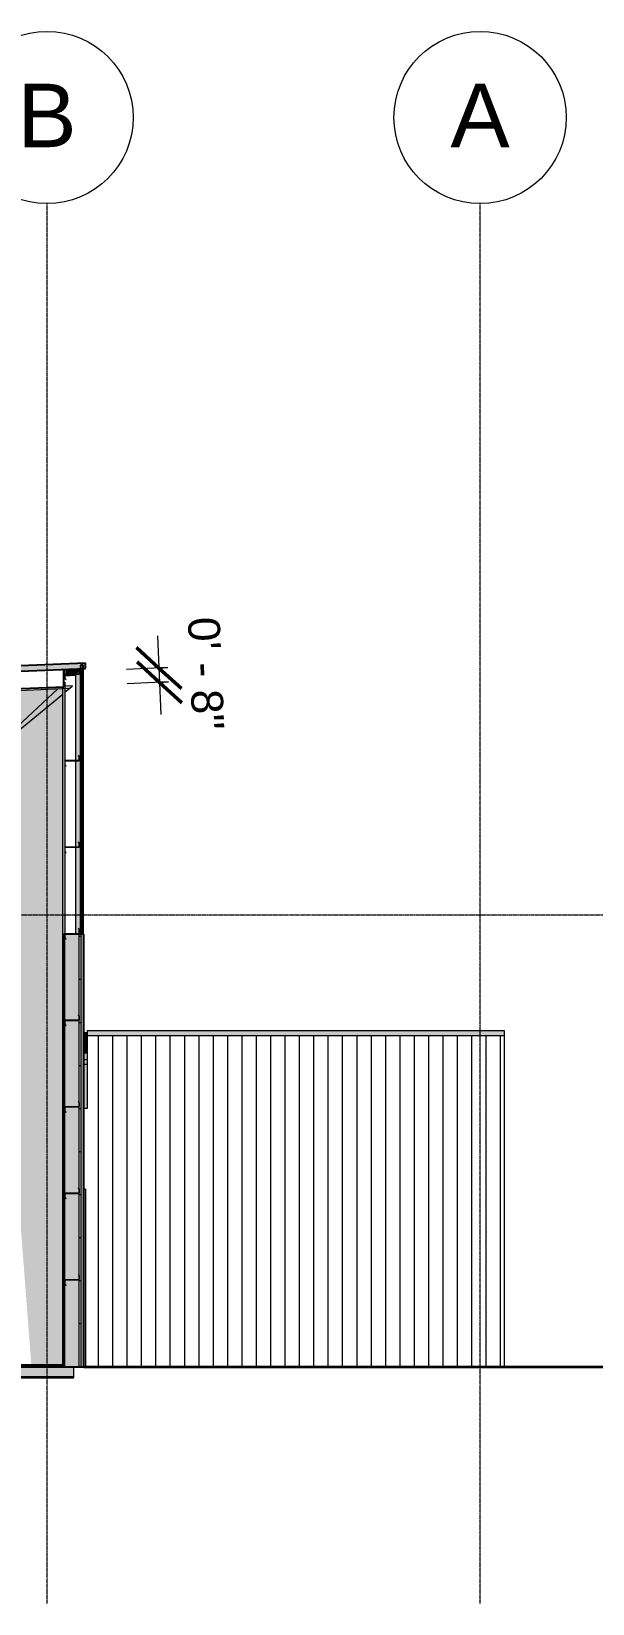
# Model space of a CAD drawing. Header units: inches. Extents: x -27425 to 3657, y -265 to 853.
# Drawn here: x 2818 to 3131, y -132 to 745 of the extents above; entities that cross this region are included whole.
import ezdxf

# ---------------------------------------------------------------- set-up
doc = ezdxf.new("R2010")
doc.units = ezdxf.units.IN
doc.header["$MEASUREMENT"] = 0
doc.linetypes.add('Grid Line 1_2_', pattern=[0.875, 0.5, -0.125, 0.125, -0.125])
for name, color, linetype, lineweight in [('A-ANNO-DIMS', 211, 'Continuous', 9), ('A-ANNO-DIMS-192', 211, 'Continuous', 9), ('A-CLNG', 13, 'Continuous', 9), ('A-DOOR', 31, 'Continuous', 9), ('A-DOOR-FRAM', 31, 'Continuous', 9), ('A-FLOR', 192, 'Continuous', 9), ('A-FLOR-LEVL', 51, 'Continuous', 9), ('A-GLAZ-CWMG', 51, 'Continuous', 9), ('A-ROOF', 132, 'Continuous', 9), ('A-WALL', 113, 'Continuous', 9), ('A-WALL-PATT', 111, 'Continuous', 25), ('C-BLDG-PADS', 91, 'Continuous', 9), ('C-TOPO', 7, 'Continuous', 9), ('I-WALL', 2, 'Continuous', 9), ('L-SITE-WALL', 31, 'Continuous', 9), ('S-BEAM', 12, 'Continuous', 9), ('S-COLS', 52, 'Continuous', 9), ('S-GRID', 1, 'Continuous', 9), ('S-GRID-IDEN', 1, 'Continuous', 9)]:
    doc.layers.add(name, color=color, linetype=linetype, lineweight=lineweight)
doc.styles.add('Arial_1', font='arial.ttf', dxfattribs={"height": 35.407186})
doc.styles.add('Arial_2', font='arial.ttf', dxfattribs={"height": 17.703593})
doc.dimstyles.new('Linear_-_3_32__Arial', dxfattribs={"dimscale": 12, "dimtxt": 18, "dimasz": 2, "dimexe": 1.5, "dimexo": 1, "dimgap": 1, "dimtad": 1, "dimdec": 0, "dimzin": 1, "dimdsep": 46, "dimlunit": 4, "dimtxsty": 'Arial_2', "dimblk1": 'OBLIQUE', "dimblk2": 'OBLIQUE', "dimsah": 1, "dimcen": 0.09, "dimdle": 1.5, "dimazin": 0, "dimtfac": 1, "dimtdec": 4, "dimtix": 1, "dimtmove": 0, "dimatfit": 3, "dimfxl": 1, "dimtvp": 1, "dimtfill": 1, "dimfrac": 2, "dimtolj": 1, "dimtzin": 0, "dimarcsym": 2})
pattern_1 = [(45, (-21599.14, 72.082), (-19.007, 19.007), []), (45, (-21599.14, 100.882), (-19.007, 19.007), [])]
pattern_2 = [(90, (-21144.428, 0), (-8, 5e-16), [])]

# ---------------------------------------------------------------- blocks, each defined once
blk = doc.blocks.new('Family7 - Family7-772884-Section 16')
at = {"layer": 'S-BEAM'}
blk.add_hatch(color=256, dxfattribs=at).paths.add_polyline_path([(-22358.93, 327.21), (-21131.15, 378.36), (-21129.55, 379.68), (-21134.43, 379.48), (-21134.43, 379.23), (-22359.3, 328.19), (-22359.3, 328.44), (-22360.24, 328.4), (-22359.3, 327.54)], flags=0)
h = blk.add_hatch(color=256, dxfattribs=at)
h.paths.add_polyline_path([(-21747.06, 281.89), (-21175.78, 341.72), (-21135.05, 375.16), (-21135.05, 378.2), (-22358.8, 327.2), (-22358.8, 327.08), (-22322.77, 293.93), (-22319.85, 293.93), (-22319.69, 296.14), (-22318.51, 295.18), (-22318.61, 293.84), (-21755.75, 282.07)], flags=0)
h.paths.add_polyline_path([(-21133.8, 376.19), (-21131.15, 378.36), (-21133.8, 378.25), (-21133.8, 377.95)], flags=0)
for p, q in [((-22358.93, 327.21), (-21131.15, 378.36)), ((-21129.55, 379.68), (-21134.43, 379.48)), ((-21133.8, 376.19), (-21131.15, 378.36)), ((-21131.15, 378.36), (-21129.55, 379.68)), ((-21175.78, 341.72), (-21135.05, 375.16))]:
    blk.add_line(p, q, dxfattribs=at)
blk = doc.blocks.new('Girt_Z - 8_D-904119-Section 16')
at = {"layer": 'S-BEAM', "lineweight": 15}
for p, q in [((-21133.8, 96.62), (-21133.8, 94.25)), ((-21133.69, 94.3), (-21133.69, 96.62)), ((-21125.99, 96.8), (-21133.62, 96.8)), ((-21133.62, 96.7), (-21125.99, 96.7)), ((-21126.38, 99.73), (-21126.45, 99.65)), ((-21126.45, 99.65), (-21125.91, 99.2)), ((-21125.8, 99.25), (-21126.38, 99.73)), ((-21125.91, 99.2), (-21125.91, 96.88)), ((-21125.8, 96.88), (-21125.8, 99.25)), ((-21133.8, 94.25), (-21133.23, 93.77)), ((-21133.16, 93.85), (-21133.69, 94.3)), ((-21133.23, 93.77), (-21133.16, 93.85))]:
    blk.add_line(p, q, dxfattribs=at)
for centre, radius, start, end in [((-21133.62, 96.62), 0.188, 90, 180), ((-21133.62, 96.62), 0.0782, 90, 177.87728), ((-21125.99, 96.88), 0.188, 270, 0), ((-21125.99, 96.88), 0.0782, 270, 356.95764)]:
    blk.add_arc(centre, radius, start, end, dxfattribs=at)
blk = doc.blocks.new('Girt_Z - 8_D-936192-Section 16')
at = {"layer": 'S-BEAM'}
h = blk.add_hatch(dxfattribs=at)
h.set_pattern_fill('FP_22', color=256, style=0, pattern_type=2)
h.set_pattern_definition(pattern_1)
h.paths.add_polyline_path([(-21133.23, 45.52), (-21133.16, 45.6), (-21133.69, 46.05), (-21133.69, 48.37), (-21133.8, 48.37), (-21133.8, 46)], flags=0)
h.paths.add_polyline_path([(-21125.99, 48.45), (-21125.99, 48.55), (-21133.62, 48.55), (-21133.62, 48.45)], flags=0)
h.paths.add_polyline_path([(-21125.91, 48.63), (-21125.8, 48.63), (-21125.8, 51), (-21126.38, 51.48), (-21126.45, 51.4), (-21125.91, 50.95)], flags=0)
at = {"layer": 'S-BEAM', "lineweight": 15}
for p, q in [((-21133.8, 48.37), (-21133.8, 46)), ((-21133.8, 46), (-21133.23, 45.52)), ((-21133.69, 46.05), (-21133.69, 48.37)), ((-21133.16, 45.6), (-21133.69, 46.05)), ((-21125.99, 48.55), (-21133.62, 48.55)), ((-21133.62, 48.45), (-21125.99, 48.45)), ((-21133.23, 45.52), (-21133.16, 45.6)), ((-21126.38, 51.48), (-21126.45, 51.4)), ((-21126.45, 51.4), (-21125.91, 50.95)), ((-21125.8, 51), (-21126.38, 51.48)), ((-21125.91, 50.95), (-21125.91, 48.63)), ((-21125.8, 48.63), (-21125.8, 51))]:
    blk.add_line(p, q, dxfattribs=at)
for centre, radius, start, end in [((-21133.62, 48.37), 0.188, 90, 180), ((-21133.62, 48.37), 0.0782, 90, 177.87728), ((-21125.99, 48.63), 0.188, 270, 0), ((-21125.99, 48.63), 0.0782, 270, 356.95764)]:
    blk.add_arc(centre, radius, start, end, dxfattribs=at)
blk = doc.blocks.new('Girt_Z - 8_D-904124-Section 16')
at = {"layer": 'S-BEAM', "lineweight": 15}
for p, q in [((-21133.8, 144.87), (-21133.8, 142.5)), ((-21133.8, 142.5), (-21133.23, 142.02)), ((-21133.69, 142.55), (-21133.69, 144.87)), ((-21133.16, 142.1), (-21133.69, 142.55)), ((-21125.99, 145.05), (-21133.62, 145.05)), ((-21133.62, 144.95), (-21125.99, 144.95)), ((-21133.23, 142.02), (-21133.16, 142.1)), ((-21126.38, 147.98), (-21126.45, 147.9)), ((-21126.45, 147.9), (-21125.91, 147.45)), ((-21125.8, 147.5), (-21126.38, 147.98)), ((-21125.91, 147.45), (-21125.91, 145.13)), ((-21125.8, 145.13), (-21125.8, 147.5))]:
    blk.add_line(p, q, dxfattribs=at)
for centre, radius, start, end in [((-21133.62, 144.87), 0.188, 90, 180), ((-21133.62, 144.87), 0.0782, 90, 177.87728), ((-21125.99, 145.13), 0.188, 270, 0), ((-21125.99, 145.13), 0.0782, 270, 356.95764)]:
    blk.add_arc(centre, radius, start, end, dxfattribs=at)
blk = doc.blocks.new('Girt_Z - 8_D-V131-Section 16')
at = {"layer": 'S-BEAM'}
h = blk.add_hatch(dxfattribs=at)
h.set_pattern_fill('FP_22', color=256, style=0, pattern_type=2)
h.set_pattern_definition(pattern_1)
h.paths.add_polyline_path([(-21133.23, 190.27), (-21133.16, 190.35), (-21133.69, 190.8), (-21133.69, 193.12), (-21133.8, 193.12), (-21133.8, 190.75)], flags=0)
h.paths.add_polyline_path([(-21125.99, 193.2), (-21125.99, 193.3), (-21133.62, 193.3), (-21133.62, 193.2)], flags=0)
h.paths.add_polyline_path([(-21125.91, 193.38), (-21125.8, 193.38), (-21125.8, 195.75), (-21126.38, 196.23), (-21126.45, 196.15), (-21125.91, 195.7)], flags=0)
at = {"layer": 'S-BEAM', "lineweight": 15}
for p, q in [((-21133.8, 193.12), (-21133.8, 190.75)), ((-21133.69, 190.8), (-21133.69, 193.12)), ((-21125.99, 193.3), (-21133.62, 193.3)), ((-21133.62, 193.2), (-21125.99, 193.2)), ((-21126.38, 196.23), (-21126.45, 196.15)), ((-21126.45, 196.15), (-21125.91, 195.7)), ((-21125.8, 195.75), (-21126.38, 196.23)), ((-21125.91, 195.7), (-21125.91, 193.38)), ((-21125.8, 193.38), (-21125.8, 195.75)), ((-21133.8, 190.75), (-21133.23, 190.27)), ((-21133.16, 190.35), (-21133.69, 190.8)), ((-21133.23, 190.27), (-21133.16, 190.35))]:
    blk.add_line(p, q, dxfattribs=at)
for centre, radius, start, end in [((-21133.62, 193.12), 0.188, 90, 180), ((-21133.62, 193.12), 0.0782, 90, 177.87728), ((-21125.99, 193.38), 0.188, 270, 0), ((-21125.99, 193.38), 0.0782, 270, 356.95764)]:
    blk.add_arc(centre, radius, start, end, dxfattribs=at)
blk = doc.blocks.new('Girt_Z - 8_D-V132-Section 16')
at = {"layer": 'S-BEAM', "lineweight": 15}
for p, q in [((-21133.8, 241.37), (-21133.8, 239)), ((-21133.8, 239), (-21133.23, 238.52)), ((-21133.69, 239.05), (-21133.69, 241.37)), ((-21133.16, 238.6), (-21133.69, 239.05)), ((-21125.99, 241.55), (-21133.62, 241.55)), ((-21133.62, 241.45), (-21125.99, 241.45)), ((-21133.23, 238.52), (-21133.16, 238.6)), ((-21126.38, 244.48), (-21126.45, 244.4)), ((-21126.45, 244.4), (-21125.91, 243.95)), ((-21125.8, 244), (-21126.38, 244.48)), ((-21125.91, 243.95), (-21125.91, 241.63)), ((-21125.8, 241.63), (-21125.8, 244))]:
    blk.add_line(p, q, dxfattribs=at)
for centre, radius, start, end in [((-21133.62, 241.37), 0.188, 90, 180), ((-21133.62, 241.37), 0.0782, 90, 177.87728), ((-21125.99, 241.63), 0.188, 270, 0), ((-21125.99, 241.63), 0.0782, 270, 356.95764)]:
    blk.add_arc(centre, radius, start, end, dxfattribs=at)
blk = doc.blocks.new('Girt_Z - 8_D-V133-Section 16')
at = {"layer": 'S-BEAM', "lineweight": 15}
for p, q in [((-21133.8, 289.62), (-21133.8, 287.25)), ((-21133.69, 287.3), (-21133.69, 289.62)), ((-21125.99, 289.8), (-21133.62, 289.8)), ((-21133.62, 289.7), (-21125.99, 289.7)), ((-21126.38, 292.73), (-21126.45, 292.65)), ((-21126.45, 292.65), (-21125.91, 292.2)), ((-21125.8, 292.25), (-21126.38, 292.73)), ((-21125.91, 292.2), (-21125.91, 289.88)), ((-21125.8, 289.88), (-21125.8, 292.25)), ((-21133.8, 287.25), (-21133.23, 286.77)), ((-21133.16, 286.85), (-21133.69, 287.3)), ((-21133.23, 286.77), (-21133.16, 286.85))]:
    blk.add_line(p, q, dxfattribs=at)
for centre, radius, start, end in [((-21133.62, 289.62), 0.188, 90, 180), ((-21133.62, 289.62), 0.0782, 90, 177.87728), ((-21125.99, 289.88), 0.188, 270, 0), ((-21125.99, 289.88), 0.0782, 270, 356.95764)]:
    blk.add_arc(centre, radius, start, end, dxfattribs=at)
blk = doc.blocks.new('Girt_Z - 8_D-V135-Section 16')
at = {"layer": 'S-BEAM', "lineweight": 15}
for p, q in [((-21133.8, 337.87), (-21133.8, 335.5)), ((-21133.8, 335.5), (-21133.23, 335.02)), ((-21133.69, 335.55), (-21133.69, 337.87)), ((-21133.16, 335.1), (-21133.69, 335.55)), ((-21125.99, 338.05), (-21133.62, 338.05)), ((-21133.62, 337.95), (-21125.99, 337.95)), ((-21133.23, 335.02), (-21133.16, 335.1)), ((-21126.38, 340.98), (-21126.45, 340.9)), ((-21126.45, 340.9), (-21125.91, 340.45)), ((-21125.8, 340.5), (-21126.38, 340.98)), ((-21125.91, 340.45), (-21125.91, 338.13)), ((-21125.8, 338.13), (-21125.8, 340.5))]:
    blk.add_line(p, q, dxfattribs=at)
for centre, radius, start, end in [((-21133.62, 337.87), 0.188, 90, 180), ((-21133.62, 337.87), 0.0782, 90, 177.87728), ((-21125.99, 338.13), 0.188, 270, 0), ((-21125.99, 338.13), 0.0782, 270, 356.95764)]:
    blk.add_arc(centre, radius, start, end, dxfattribs=at)
blk = doc.blocks.new('Girt_Z - 8_D-904472-Section 16')
at = {"layer": 'S-BEAM'}
h = blk.add_hatch(dxfattribs=at)
h.set_pattern_fill('FP_22', color=256, style=0, pattern_type=2)
h.set_pattern_definition(pattern_1)
h.paths.add_polyline_path([(-21133.23, 383.27), (-21133.16, 383.35), (-21133.69, 383.8), (-21133.69, 386.12), (-21133.8, 386.12), (-21133.8, 383.75)], flags=0)
h.paths.add_polyline_path([(-21125.99, 386.2), (-21125.99, 386.3), (-21133.62, 386.3), (-21133.62, 386.2)], flags=0)
h.paths.add_polyline_path([(-21125.91, 386.38), (-21125.8, 386.38), (-21125.8, 388.75), (-21126.38, 389.23), (-21126.45, 389.15), (-21125.91, 388.7)], flags=0)
at = {"layer": 'S-BEAM', "lineweight": 15}
for p, q in [((-21133.8, 386.12), (-21133.8, 383.75)), ((-21133.69, 383.8), (-21133.69, 386.12)), ((-21125.99, 386.3), (-21133.62, 386.3)), ((-21133.62, 386.2), (-21125.99, 386.2)), ((-21126.38, 389.23), (-21126.45, 389.15)), ((-21126.45, 389.15), (-21125.91, 388.7)), ((-21125.8, 388.75), (-21126.38, 389.23)), ((-21125.91, 388.7), (-21125.91, 386.38)), ((-21125.8, 386.38), (-21125.8, 388.75)), ((-21133.8, 383.75), (-21133.23, 383.27)), ((-21133.16, 383.35), (-21133.69, 383.8)), ((-21133.23, 383.27), (-21133.16, 383.35))]:
    blk.add_line(p, q, dxfattribs=at)
for centre, radius, start, end in [((-21133.62, 386.12), 0.188, 90, 180), ((-21133.62, 386.12), 0.0782, 90, 177.87728), ((-21125.99, 386.38), 0.188, 270, 0), ((-21125.99, 386.38), 0.0782, 270, 356.95764)]:
    blk.add_arc(centre, radius, start, end, dxfattribs=at)
blk = doc.blocks.new('Rectangular Mullion - Profile_Polycarbonate_Upper and left-937183-Section 16')
at = {"layer": 'A-GLAZ-CWMG'}
h = blk.add_hatch(color=256, dxfattribs=at)
h.paths.add_polyline_path([(-21133.62, 385.39), (-21128.02, 385.63), (-21127.48, 386.2), (-21133.62, 386.2)], flags=0)
h.paths.add_polyline_path([(-21133.62, 389.02), (-21133.62, 386.3), (-21127.37, 386.3), (-21125.99, 387.75), (-21125.99, 388.76), (-21126.45, 389.15), (-21126.38, 389.23), (-21125.8, 388.7), (-21125.8, 387.94), (-21125.19, 388.7), (-21125.19, 389.37), (-21126.45, 389.32)], flags=0)
h.paths.add_polyline_path([(-21134.43, 385.36), (-21133.8, 385.39), (-21133.8, 386.12), (-21133.69, 386.12), (-21133.69, 389.01), (-21134.43, 388.98), (-21134.43, 386.1)], flags=0)
h.paths.add_polyline_path([(-21125.99, 387.75), (-21125.91, 387.83), (-21125.99, 388.66)], flags=0)
blk.add_hatch(color=256, dxfattribs=at).paths.add_polyline_path([(-21125.19, 388.58), (-21124.4, 389.4), (-21125.19, 389.37)], flags=0)
for p, q in [((-21134.43, 385.36), (-21133.8, 385.39)), ((-21133.69, 385.39), (-21128.02, 385.63))]:
    blk.add_line(p, q, dxfattribs=at)
blk = doc.blocks.new('Rectangular Mullion - Profile_Polycarbonate_Upper and left-937184-Section 16')
at = {"layer": 'A-GLAZ-CWMG'}
h = blk.add_hatch(color=256, dxfattribs=at)
h.paths.add_polyline_path([(-21125.19, 241.25), (-21125.19, 388.58), (-21125.8, 387.94), (-21125.8, 386.38), (-21125.91, 386.38), (-21125.99, 387.75), (-21127.37, 386.3), (-21125.99, 386.3), (-21125.99, 386.2), (-21127.48, 386.2), (-21128.02, 385.63), (-21128.02, 338.05), (-21125.99, 338.05), (-21125.99, 337.95), (-21128.02, 337.95), (-21128.02, 289.8), (-21125.99, 289.8), (-21125.99, 289.7), (-21128.02, 289.7), (-21128.02, 241.55), (-21125.99, 241.55), (-21125.99, 241.45), (-21128.02, 241.45), (-21128.02, 241.25), (-21125.8, 241.25)], flags=0)
h.paths.add_polyline_path([(-21125.91, 241.63), (-21125.99, 244.01), (-21126.45, 244.4), (-21126.38, 244.48), (-21125.8, 243.95), (-21125.8, 241.63)], flags=0)
h.paths.add_polyline_path([(-21125.91, 289.88), (-21125.99, 292.26), (-21126.45, 292.65), (-21126.38, 292.73), (-21125.8, 292.2), (-21125.8, 289.88)], flags=0)
h.paths.add_polyline_path([(-21125.91, 338.13), (-21125.99, 340.51), (-21126.45, 340.9), (-21126.38, 340.98), (-21125.8, 340.45), (-21125.8, 338.13)], flags=0)
blk.add_hatch(color=256, dxfattribs=at).paths.add_polyline_path([(-21125.19, 241.25), (-21124.4, 241.25), (-21124.4, 389.4), (-21125.19, 388.58), (-21125.19, 241.56)], flags=0)
for p, q in [((-21124.4, 241.25), (-21124.4, 389.4)), ((-21128.02, 385.63), (-21128.02, 338.05)), ((-21128.02, 337.95), (-21128.02, 289.8)), ((-21128.02, 289.7), (-21128.02, 241.55)), ((-21128.02, 241.45), (-21128.02, 241.25))]:
    blk.add_line(p, q, dxfattribs=at)
blk = doc.blocks.new('Girt_Z - 8_D-943828-Section 16')
at = {"layer": 'S-BEAM'}
h = blk.add_hatch(color=256, dxfattribs=at)
h.paths.add_polyline_path([(-21121.51, 171.15), (-21121.43, 171.15), (-21121.51, 171.25), (-21123.3, 171.25), (-21123.3, 171.15)], flags=0)
h.paths.add_polyline_path([(-22496.51, 171.15), (-22418.27, 171.15), (-22415.9, 171.25), (-22502.2, 171.25), (-22504.56, 171.15), (-22501.35, 171.15)], flags=0)
h = blk.add_hatch(color=256, dxfattribs=at)
h.paths.add_polyline_path([(-21121.43, 171.25), (-21121.51, 171.43), (-21123.3, 171.35), (-21123.3, 171.25), (-21121.51, 171.25)], flags=0)
h.paths.add_polyline_path([(-22423.89, 171.25), (-22414.21, 171.32), (-22411.51, 171.43), (-22499.79, 171.35), (-22501.35, 171.25), (-22428.73, 171.25)], flags=0)
blk.add_line((-21121.51, 171.15), (-21123.3, 171.15), dxfattribs=at)
blk = doc.blocks.new('Girt_Z - 8_D-V137-Section 16')
at = {"layer": 'S-BEAM'}
h = blk.add_hatch(color=256, dxfattribs=at)
h.paths.add_polyline_path([(-21121.51, 168.65), (-21121.43, 168.65), (-21121.51, 168.75), (-21123.3, 168.75), (-21123.3, 168.65)], flags=0)
h.paths.add_polyline_path([(-22491.67, 168.65), (-22477.15, 168.7), (-22477.15, 168.75), (-22536.85, 168.75), (-22536.85, 168.65), (-22496.51, 168.65)], flags=0)
h.paths.add_polyline_path([(-22549.25, 168.65), (-22549.25, 168.75), (-22562.14, 168.75), (-22564.29, 168.65), (-22549.77, 168.65)], flags=0)
h = blk.add_hatch(color=256, dxfattribs=at)
h.paths.add_polyline_path([(-21121.43, 168.75), (-21121.51, 168.93), (-21123.3, 168.85), (-21123.3, 168.75), (-21121.51, 168.75)], flags=0)
h.paths.add_polyline_path([(-22486.83, 168.75), (-22474.87, 168.79), (-22472.3, 168.93), (-22536.85, 168.85), (-22536.85, 168.75), (-22491.67, 168.75)], flags=0)
h.paths.add_polyline_path([(-22549.77, 168.75), (-22549.25, 168.79), (-22549.25, 168.93), (-22559.73, 168.85), (-22562.14, 168.75), (-22554.61, 168.75)], flags=0)
blk.add_line((-21121.51, 168.65), (-21123.3, 168.65), dxfattribs=at)
blk = doc.blocks.new('Double-Flush - 72_ x 96_-868513-Section 16')
at = {"layer": 'A-DOOR-FRAM'}
blk.add_hatch(color=256, dxfattribs=at).paths.add_polyline_path([(-21122.3, 0), (-21122.3, 99), (-21123.3, 99), (-21123.3, 0)], flags=0)
for q in [(-21123.3, 99), (-21122.3, 0)]:
    blk.add_line((-21122.3, 99), q, dxfattribs=at)
blk = doc.blocks.new('Grid - Grid Head - Circle-14747-Section 16')
at = {"layer": 'S-GRID-IDEN'}
blk.add_circle((-21143.8, 696.66), 48, dxfattribs=at)
blk = doc.blocks.new('DIMBLOCK5-Section 16')
at = {"layer": 'A-ANNO-DIMS-192'}
for p, q in [((2888.5, 407.68), (2890.33, 363.71)), ((2894.21, 389.9), (2871.26, 388.94)), ((2889.25, 389.69), (2894.21, 389.9)), ((2894.55, 381.91), (2871.6, 380.95)), ((2889.58, 381.7), (2894.55, 381.91))]:
    blk.add_line(p, q, dxfattribs=at)
at = {"layer": 'A-ANNO-DIMS-192', "lineweight": 50}
for p, q in [((2889.25, 389.69), (2876.76, 401.18)), ((2889.58, 381.7), (2877.09, 393.19)), ((2889.25, 389.69), (2901.74, 378.2)), ((2889.58, 381.7), (2902.07, 370.21))]:
    blk.add_line(p, q, dxfattribs=at)
at = {"layer": 'A-ANNO-DIMS-192', "color": 0, "insert": (2923.04, 418.55), "char_height": 17.704, "width": 75.4338, "attachment_point": 1, "rotation": 272.38594, "line_spacing_factor": 0.938532, "style": 'Arial_2', "bg_fill": 3, "box_fill_scale": 1.25, "bg_fill_color": 0, "bg_fill_transparency": 0}
blk.add_mtext('0\' - 8"', dxfattribs=at)
blk = doc.blocks.new('_Oblique')
at = {"color": 0, "linetype": 'ByBlock', "lineweight": -2}
blk.add_line((-0.5, -0.5), (0.5, 0.5), dxfattribs=at)

msp = doc.modelspace()

# ---------------------------------------------------------------- hatches: boundary and pattern name
at = {"layer": 'A-CLNG', "lineweight": 5}
msp.add_hatch(color=256, dxfattribs=at).paths.add_polyline_path([(2849.27, 174.85), (2849.27, 184.61), (2847.39, 184.61), (2847.39, 174.85), (2849.18, 174.85)], flags=0)
h = msp.add_hatch(color=256, dxfattribs=at)
h.paths.add_polyline_path([(1198.21, 156.44), (1199.49, 156.44), (1236.92, 158), (1236.92, 158.66), (1190.22, 158.66), (1190.59, 156.44), (1192.57, 156.44)], flags=0)
h.paths.add_polyline_path([(1236.92, 158.94), (1236.92, 161.16), (1226.34, 161.16), (1190.05, 159.65), (1190.17, 158.94), (1236.41, 158.94)], flags=0)
h.paths.add_polyline_path([(1260.92, 159), (1269.54, 159.36), (1269.54, 161.16), (1260.92, 161.16), (1260.92, 160.82)], flags=0)
h.paths.add_polyline_path([(1293.54, 160.36), (1312.63, 161.16), (1293.54, 161.16), (1293.54, 160.82)], flags=0)
h.paths.add_polyline_path([(1309.57, 161.44), (1319.39, 161.44), (1343.44, 162.44), (1343.44, 163.66), (1285.02, 163.6), (1281.54, 163.38), (1293.54, 163.38), (1293.54, 161.44), (1304.73, 161.44)], flags=0)
h.paths.add_polyline_path([(1269.54, 161.44), (1269.54, 162.96), (1260.92, 162.6), (1260.92, 161.44), (1266, 161.44)], flags=0)
h.paths.add_polyline_path([(1233.1, 161.44), (1236.92, 161.44), (1236.92, 161.6)], flags=0)
h.paths.add_polyline_path([(1377.35, 163.94), (1377.64, 163.94), (1377.63, 166.15), (1371.44, 166.15), (1371.44, 163.94), (1372.51, 163.94)], flags=0)
h.paths.add_polyline_path([(1319.25, 163.94), (1343.44, 163.94), (1343.44, 166.04), (1295.05, 163.94), (1314.41, 163.94)], flags=0)
h.paths.add_polyline_path([(1405.64, 165.03), (1421.44, 165.69), (1421.44, 166.15), (1405.64, 166.15), (1405.64, 165.51)], flags=0)
h.paths.add_polyline_path([(1421.44, 166.43), (1421.44, 168.65), (1405.64, 168.63), (1405.64, 166.43), (1420.93, 166.43)], flags=0)
h.paths.add_polyline_path([(1377.35, 166.43), (1377.64, 166.43), (1377.64, 167.46), (1363.29, 166.82), (1371.44, 166.82), (1371.44, 166.43), (1372.51, 166.43)], flags=0)
h.paths.add_polyline_path([(1439.28, 166.43), (1492.48, 168.65), (1433.84, 168.65), (1433.84, 166.43), (1435.45, 166.43)], flags=0)
h.paths.add_polyline_path([(2849.27, 166.58), (2849.18, 168.65), (2847.39, 168.65), (2847.39, 166.58), (2849.18, 166.58)], flags=0)
h.paths.add_polyline_path([(2849.18, 168.93), (2849.27, 168.93), (2849.18, 171.15), (2847.39, 171.15), (2847.39, 168.93)], flags=0)
h.paths.add_polyline_path([(1449.98, 168.93), (1499.23, 168.93), (1551.65, 171.15), (1464.5, 171.08), (1433.84, 169.8), (1433.84, 168.93), (1445.13, 168.93)], flags=0)
h.paths.add_polyline_path([(1416.08, 168.93), (1421.44, 168.93), (1421.44, 169.29), (1412.94, 168.93)], flags=0)
h.paths.add_polyline_path([(2849.18, 171.43), (2849.27, 171.43), (2849.18, 174.85), (2847.39, 174.85), (2847.39, 171.43)], flags=0)
h.paths.add_polyline_path([(1512.92, 171.43), (1559.18, 171.43), (1599.33, 173.1), (1599.33, 174.5), (1600.74, 174.5), (1600.74, 174.78), (1551.65, 174.71), (1474.18, 171.43), (1508.07, 171.43)], flags=0)
at = {"layer": 'A-FLOR'}
msp.add_hatch(color=256, dxfattribs=at).paths.add_polyline_path([(2836.27, 0), (2836.27, 1), (1747.33, 1), (1747.33, 0), (2795.93, 0)], flags=0)
at = {"layer": 'A-ROOF'}
for points in [[(1548.64, 335.33), (2848.39, 389.49), (2848.39, 392.37), (1548.64, 338.21)], [(2849.27, 184.61), (2849.27, 186.32), (2847.39, 186.32), (2847.39, 184.61)]]:
    msp.add_hatch(color=256, dxfattribs=at).paths.add_polyline_path(points, flags=0)
at = {"layer": 'A-ROOF', "lineweight": 5}
msp.add_hatch(color=256, dxfattribs=at).paths.add_polyline_path([(2960.54, 184.65), (3081.64, 184.65), (3081.64, 187.53), (2849.27, 187.53), (2849.27, 184.65), (2950.86, 184.65)], flags=0)
at = {"layer": 'A-WALL', "transparency": 33554649}
msp.add_hatch(color=256, dxfattribs=at).paths.add_polyline_path([(2845.5, 241.56), (2847.08, 241.56), (2847.08, 391.23), (2845.5, 391.23), (2845.5, 245.22)], flags=0)
at = {"layer": 'A-WALL', "lineweight": 5, "transparency": 33554649}
msp.add_hatch(color=256, dxfattribs=at).paths.add_polyline_path([(2845.5, 241.25), (2847.08, 241.25), (2847.08, 241.56), (2845.5, 241.56)], flags=0)
at = {"layer": 'A-WALL-PATT', "lineweight": 9}
h = msp.add_hatch(dxfattribs=at)
h.set_pattern_fill('FP_26', color=256, style=0, pattern_type=2)
h.set_pattern_definition([(0, (-21599.14, 72.082), (0, 24), []), (90, (-21599.14, 72.082), (-24, 1e-15), [])])
h.paths.add_polyline_path([(2844.89, 0), (2845.89, 0), (2845.89, 241.25), (2844.89, 241.25), (2844.89, 20.15)], flags=0)
h = msp.add_hatch(dxfattribs=at)
h.set_pattern_fill('FP_28', color=256, style=0, pattern_type=2)
h.set_pattern_definition(pattern_2)
h.paths.add_polyline_path([(2873.39, 0), (3070.52, 0), (3070.52, 184.65), (2849.27, 184.65), (2849.27, 144), (2847.39, 144), (2847.39, 99), (2848.39, 99), (2848.39, 0)], flags=0)
h = msp.add_hatch(dxfattribs=at)
h.set_pattern_fill('FP_28', color=256, style=0, pattern_type=2)
h.set_pattern_definition(pattern_2)
h.paths.add_polyline_path([(3081.64, 0), (3081.64, 184.65), (3070.52, 184.65), (3070.52, 0)], flags=0)
at = {"layer": 'C-BLDG-PADS'}
h = msp.add_hatch(dxfattribs=at)
h.set_pattern_fill('FP_23', color=256, style=0, pattern_type=2)
h.set_pattern_definition([(50, (-21599.14, 72.08), (55.0854, -4.81984), [5.76, -63.36]), (355, (-21599.14, 72.08), (-10.65569, 57.76853), [4.608, -50.688]), (100.451, (-21594.55, 71.68), (44.42947, 52.94866), [4.895, -53.848]), (46.184, (-21599.14, 87.44), (81.96444, -12.71212), [8.64, -95.04]), (96.636, (-21592.31, 86.38), (71.7815, 74.81238), [7.343, -80.772]), (351.184, (-21599.14, 87.44), (71.78195, 74.81243), [6.912, -76.032]), (21, (-21591.46, 83.6), (45.84207, -30.92146), [5.76, -63.36]), (326, (-21591.46, 83.6), (18.68706, 55.69148), [4.608, -50.688]), (71.451, (-21587.64, 81.025), (64.52891, 24.77011), [4.895, -53.848]), (37.5, (-21599.14, 72.082), (0.933895, 25.566816), [2.534, -47.539, 2.534, -48.922, -50.88]), (37.5, (-21599.14, 72.082), (0.933895, 25.566816), [-101.53, 2.534, -48.346]), (7.5, (-21599.14, 72.082), (20.20404, 30.291303), [2.534, -26.803, 2.534, -46.387, -19.392]), (7.5, (-21599.14, 72.082), (20.20404, 30.291303), [-78.259, 2.534, -16.858]), (327.5, (-21616.266, 72.082), (40.997785, -1.732403), [2.534, -16.666, 2.534, -57.37, -79.488]), (327.5, (-21616.266, 72.082), (40.997785, -1.732403), [-79.104, 2.534, -76.954]), (317.5, (-21623.946, 72.082), (44.788883, 7.68784), [2.534, -22.426, 2.534, -37.248, -56.448]), (317.5, (-21623.946, 72.082), (44.788883, 7.68784), [-64.742, 2.534, -53.914])])
h.paths.add_polyline_path([(2841.89, -6), (2841.89, 0), (1171.39, 0), (1171.39, -6), (2795.93, -6)], flags=0)
at = {"layer": 'I-WALL', "lineweight": 5}
h = msp.add_hatch(color=256, dxfattribs=at)
h.paths.add_polyline_path([(2731.39, 1), (2731.39, 4), (2728.35, 4), (2728.35, 1), (2731.24, 1)], flags=0)
h.paths.add_polyline_path([(2719.52, 1), (2727.85, 1), (2727.85, 27.5), (2719.52, 27.5), (2719.52, 20.15)], flags=0)
h.paths.add_polyline_path([(2726.98, 28.5), (2727.85, 28.5), (2727.85, 31.5), (2719.52, 31.5), (2719.52, 28.5)], flags=0)
h.paths.add_polyline_path([(2730.32, 28.5), (2731.39, 28.5), (2731.39, 31.5), (2728.35, 31.5), (2728.35, 28.5)], flags=0)
h.paths.add_polyline_path([(2728.35, 32.5), (2731.39, 32.5), (2731.39, 34.88), (2719.52, 34.87), (2719.52, 32.5), (2727.85, 32.5), (2727.85, 34.87), (2728.35, 34.87)], flags=0)
h.paths.add_polyline_path([(2720.38, 37.11), (2731.39, 37.12), (2731.39, 93.77), (2719.52, 93.77), (2719.52, 37.12), (2721.12, 37.11)], flags=0)
h.paths.add_polyline_path([(2849.27, 144), (2849.18, 166.58), (2847.39, 166.58), (2847.39, 144)], flags=0)
at = {"layer": 'L-SITE-WALL', "lineweight": 5}
for points in [[(2836.89, 0), (2836.89, 241.25), (2836.27, 241.25), (2836.27, 0)], [(2844.89, 0), (2844.89, 241.25), (2836.89, 241.25), (2836.89, 0)]]:
    msp.add_hatch(color=256, dxfattribs=at).paths.add_polyline_path(points, flags=0)
at = {"layer": 'L-SITE-WALL'}
msp.add_hatch(color=256, dxfattribs=at).paths.add_polyline_path([(2847.39, 0), (2847.39, 241.25), (2845.89, 241.25), (2845.89, 0)], flags=0)
at = {"layer": 'S-COLS', "lineweight": 5}
for points in [[(2835.64, 1), (2835.64, 378.2), (2832.97, 378.09), (2793.85, 341.61), (2794.91, 341.72), (2793.16, 340.28), (2792.3, 340.17), (2818.14, 1)], [(2836.27, 1), (2836.27, 241.25), (2836.89, 241.25), (2836.89, 381.75), (2836.27, 381.17), (2836.27, 379.23), (2835.64, 379.2), (2835.64, 1)]]:
    msp.add_hatch(color=256, dxfattribs=at).paths.add_polyline_path(points, flags=0)

# ---------------------------------------------------------------- linework, layer by layer
at = {"layer": 'A-CLNG', "lineweight": 25}
for p, q in [((2836.27, 379.23), (2836.27, 388.98)), ((1611.39, 328.19), (2836.27, 379.23))]:
    msp.add_line(p, q, dxfattribs=at)
at = {"layer": 'A-CLNG'}
for p, q in [((2847.39, 184.61), (2849.27, 184.61)), ((2849.18, 174.85), (2847.39, 174.85))]:
    msp.add_line(p, q, dxfattribs=at)
at = {"layer": 'A-FLOR', "lineweight": 25}
for p, q in [((2836.27, 1), (1747.33, 1)), ((1747.33, 0), (2836.27, 0)), ((2836.27, 0), (2836.27, 1))]:
    msp.add_line(p, q, dxfattribs=at)
at = {"layer": 'A-FLOR-LEVL', "linetype": 'Grid Line 1_2_'}
for p, q in [((743.32, 252), (3609.09, 252)), ((743.32, 0), (3609.09, 0))]:
    msp.add_line(p, q, dxfattribs=at)
at = {"layer": 'A-ROOF', "lineweight": 25}
for p, q in [((2848.39, 392.37), (1548.64, 338.21)), ((1548.64, 335.33), (2848.39, 389.49)), ((2848.39, 389.49), (2848.39, 392.37))]:
    msp.add_line(p, q, dxfattribs=at)
at = {"layer": 'A-ROOF'}
for p, q in [((2849.27, 186.32), (2847.39, 186.32)), ((2849.27, 187.53), (3081.64, 187.53)), ((2849.27, 187.53), (2849.27, 184.65)), ((3081.64, 187.53), (3081.64, 184.65))]:
    msp.add_line(p, q, dxfattribs=at)
at = {"layer": 'A-WALL', "lineweight": 25}
for p, q in [((2847.08, 391.23), (2845.5, 391.23)), ((2845.5, 391.23), (2845.5, 241.56)), ((2847.08, 241.56), (2847.08, 391.23)), ((2845.5, 241.56), (2847.08, 241.56))]:
    msp.add_line(p, q, dxfattribs=at)
at = {"layer": 'A-WALL'}
for p, q in [((2836.89, 0), (2836.89, 241.25)), ((2844.89, 0), (2844.89, 241.25)), ((2845.5, 241.56), (2845.5, 241.25)), ((2845.89, 0), (2845.89, 241.25)), ((2847.08, 241.25), (2847.08, 241.56))]:
    msp.add_line(p, q, dxfattribs=at)
at = {"layer": 'C-BLDG-PADS'}
for p, q in [((2841.89, -6), (2841.89, 0)), ((1171.39, -6), (2841.89, -6))]:
    msp.add_line(p, q, dxfattribs=at)
at = {"layer": 'C-TOPO', "lineweight": 35}
for p, q in [((2847.39, 0), (2969.11, 0)), ((2969.11, 0), (3415.64, 0)), ((2841.89, -6.01), (2071.97, -6.01))]:
    msp.add_line(p, q, dxfattribs=at)
at = {"layer": 'C-TOPO'}
for p, q in [((2071.97, -6.01), (2841.89, -6.01)), ((2969.12, 0), (2847.39, 0)), ((2969.12, 0), (3415.64, 0))]:
    msp.add_line(p, q, dxfattribs=at)
at = {"layer": 'L-SITE-WALL', "lineweight": 25}
for p, q in [((2847.39, 241.25), (2836.27, 241.25)), ((2836.27, 241.25), (2836.27, 1)), ((2847.39, 0), (2847.39, 241.25)), ((2836.27, 0), (2847.39, 0))]:
    msp.add_line(p, q, dxfattribs=at)
at = {"layer": 'L-SITE-WALL'}
for p, q in [((3081.64, 184.65), (2849.27, 184.65)), ((2849.27, 184.65), (2849.27, 144)), ((3081.64, 184.65), (3081.64, 0)), ((2849.27, 144), (2847.39, 144))]:
    msp.add_line(p, q, dxfattribs=at)
at = {"layer": 'S-COLS'}
for p, q in [((2832.97, 378.09), (2793.85, 341.61)), ((2835.64, 1), (2835.64, 379.2)), ((2836.89, 381.75), (2836.27, 381.17)), ((2836.89, 381.75), (2836.89, 337.87)), ((2836.89, 335.5), (2836.89, 289.62)), ((2836.89, 287.25), (2836.89, 241.37))]:
    msp.add_line(p, q, dxfattribs=at)
at = {"layer": 'S-GRID', "linetype": 'Grid Line 1_2_'}
for p, q in [((2826.89, -132), (2826.89, 648.66)), ((3068.14, -132), (3068.14, 648.66))]:
    msp.add_line(p, q, dxfattribs=at)

# ---------------------------------------------------------------- block references
at = {"layer": 'A-DOOR'}
msp.add_blockref('Double-Flush - 72_ x 96_-868513-Section 16', (23970.69, 0), dxfattribs=at)
at = {"layer": 'A-GLAZ-CWMG'}
for name in ['Rectangular Mullion - Profile_Polycarbonate_Upper and left-937183-Section 16', 'Rectangular Mullion - Profile_Polycarbonate_Upper and left-937184-Section 16']:
    msp.add_blockref(name, (23970.69, 0), dxfattribs=at)
at = {"layer": 'S-BEAM'}
for name in ['Girt_Z - 8_D-904472-Section 16', 'Family7 - Family7-772884-Section 16', 'Girt_Z - 8_D-V135-Section 16', 'Girt_Z - 8_D-V133-Section 16', 'Girt_Z - 8_D-V132-Section 16', 'Girt_Z - 8_D-V131-Section 16', 'Girt_Z - 8_D-V137-Section 16', 'Girt_Z - 8_D-943828-Section 16', 'Girt_Z - 8_D-904124-Section 16', 'Girt_Z - 8_D-904119-Section 16', 'Girt_Z - 8_D-936192-Section 16']:
    msp.add_blockref(name, (23970.69, 0), dxfattribs=at)
at = {"layer": 'S-GRID-IDEN'}
for p in [(23970.69, 0), (24211.94, 0)]:
    msp.add_blockref('Grid - Grid Head - Circle-14747-Section 16', p, dxfattribs=at)

# ---------------------------------------------------------------- dimensions: what is measured, and where the dimension line sits
at = {"layer": 'A-ANNO-DIMS'}
dim = msp.add_linear_dim(base=(2889.58, 381.7), p1=(2906.2, 390.4), p2=(2906.54, 382.41), angle=272.38594, dimstyle='Linear_-_3_32__Arial', override={"dimpost": '<>', "dimfxl": 8}, dxfattribs=at)
dim.commit()
dim.dimension.update_dxf_attribs({"geometry": 'DIMBLOCK5-Section 16', "text_midpoint": (2910.44, 386.57)})

# ---------------------------------------------------------------- next in the draw order: texts
at = {"layer": 'S-GRID-IDEN', "char_height": 35.41, "width": 39.312, "attachment_point": 2, "line_spacing_factor": 0.938532, "style": 'Arial_1', "bg_fill": 3, "box_fill_scale": 1.25, "bg_fill_color": 0, "bg_fill_transparency": 0}
for s, insert in [('B', (2826.88, 715.53)), ('A', (3068.13, 715.53))]:
    msp.add_mtext(s, dxfattribs=dict(at, insert=insert))

doc.saveas('drawing.dxf')
